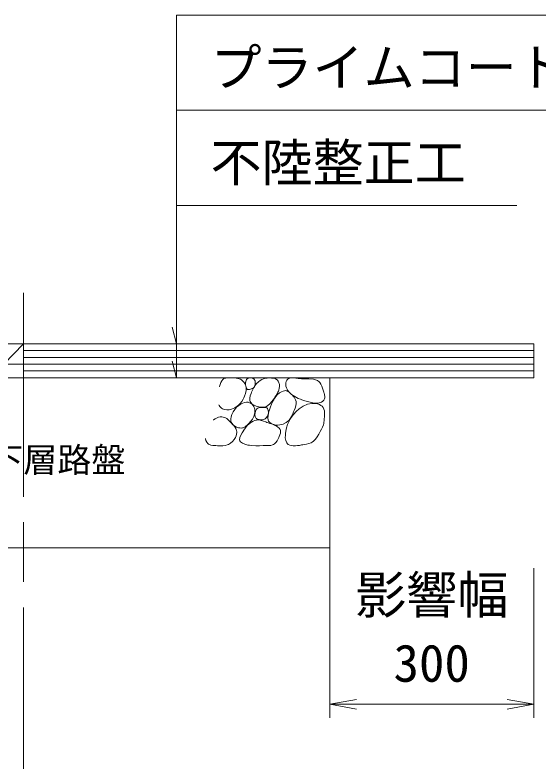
# Model space of a CAD drawing. Units: millimetres on the paper, scale 1:25. Extents: x 20 to 821, y 20 to 574.
# Drawn here: x 103.01 to 133.81, y 90.85 to 135.18 of the extents above; entities that cross this region are included whole.
import ezdxf
from ezdxf.enums import TextEntityAlignment as Align

# ---------------------------------------------------------------- set-up
doc = ezdxf.new("R2010")
doc.units = ezdxf.units.MM
doc.linetypes.add('CHAIN', pattern=[18.5, 12, -1.5, 3.5, -1.5])
for name, color, linetype, lineweight in [('6-8', 7, 'CHAIN', 13), ('6-D', 7, 'Continuous', 18), ('6-E', 7, 'Continuous', 9), ('7-7', 7, 'Continuous', 9)]:
    doc.layers.add(name, color=color, linetype=linetype, lineweight=lineweight)
doc.styles.add('ＭＳ ゴシック', font='')
doc.styles.get('ＭＳ ゴシック').set_extended_font_data('MS Gothic')

msp = doc.modelspace()

# ---------------------------------------------------------------- linework, layer by layer
at = {"layer": '6-8'}
msp.add_line((103.501, 118.851), (103.501, 90.851), dxfattribs=at)
at = {"layer": '6-D'}
for p, q in [((85.501, 115.851), (133.51, 115.851)), ((133.51, 115.851), (133.51, 113.851)), ((103.501, 114.651), (85.501, 114.651)), ((85.501, 113.851), (103.501, 113.851)), ((103.501, 113.851), (133.51, 113.851)), ((121.51, 113.851), (121.51, 93.851)), ((103.501, 103.851), (85.501, 103.851)), ((103.501, 103.851), (121.51, 103.851))]:
    msp.add_line(p, q, dxfattribs=at)
at = {"layer": '6-E'}
for p, q in [((102.346, 114.651), (103.501, 115.851)), ((103.501, 115.451), (133.51, 115.451)), ((103.501, 115.051), (133.51, 115.051)), ((103.501, 114.651), (133.51, 114.651)), ((103.501, 114.251), (133.51, 114.251)), ((115.112, 113.571), (115.071, 113.463)), ((115.161, 113.67), (115.112, 113.571)), ((115.225, 113.751), (115.161, 113.67)), ((115.271, 113.786), (115.225, 113.751)), ((115.314, 113.807), (115.271, 113.786)), ((115.397, 113.829), (115.314, 113.807)), ((115.488, 113.839), (115.397, 113.829)), ((115.583, 113.841), (115.488, 113.839)), ((115.638, 113.841), (115.583, 113.841)), ((115.7, 113.841), (115.638, 113.841)), ((115.803, 113.842), (115.7, 113.841)), ((115.904, 113.84), (115.803, 113.842)), ((116.003, 113.831), (115.904, 113.84)), ((116.061, 113.822), (116.003, 113.831)), ((116.106, 113.813), (116.061, 113.822)), ((116.182, 113.79), (116.106, 113.813)), ((116.256, 113.76), (116.182, 113.79)), ((116.326, 113.721), (116.256, 113.76)), ((116.364, 113.694), (116.326, 113.721)), ((116.405, 113.658), (116.364, 113.694)), ((116.468, 113.588), (116.405, 113.658)), ((116.519, 113.509), (116.468, 113.588)), ((116.558, 113.424), (116.519, 113.509)), ((116.564, 113.546), (116.563, 113.487)), ((116.563, 113.487), (116.568, 113.427)), ((116.567, 113.582), (116.564, 113.546)), ((116.574, 113.618), (116.567, 113.582)), ((116.59, 113.681), (116.574, 113.618)), ((116.616, 113.739), (116.59, 113.681)), ((116.652, 113.786), (116.616, 113.739)), ((116.678, 113.807), (116.652, 113.786)), ((116.701, 113.819), (116.678, 113.807)), ((116.745, 113.832), (116.701, 113.819)), ((116.793, 113.838), (116.745, 113.832)), ((116.843, 113.839), (116.793, 113.838)), ((116.871, 113.839), (116.843, 113.839)), ((116.889, 113.838), (116.871, 113.839)), ((116.919, 113.837), (116.889, 113.838)), ((116.947, 113.834), (116.919, 113.837)), ((116.975, 113.828), (116.947, 113.834)), ((116.99, 113.823), (116.975, 113.828)), ((117.015, 113.81), (116.99, 113.823)), ((117.054, 113.778), (117.015, 113.81)), ((117.086, 113.736), (117.054, 113.778)), ((117.11, 113.689), (117.086, 113.736)), ((117.12, 113.661), (117.11, 113.689)), ((117.214, 113.51), (117.115, 113.383)), ((117.118, 113.45), (117.124, 113.487)), ((117.126, 113.637), (117.12, 113.661)), ((117.124, 113.487), (117.128, 113.512)), ((117.131, 113.596), (117.126, 113.637)), ((117.128, 113.512), (117.131, 113.554)), ((117.131, 113.554), (117.131, 113.596)), ((117.279, 113.578), (117.214, 113.51)), ((117.327, 113.62), (117.279, 113.578)), ((117.414, 113.688), (117.327, 113.62)), ((117.509, 113.745), (117.414, 113.688)), ((117.609, 113.79), (117.509, 113.745)), ((117.669, 113.81), (117.609, 113.79)), ((117.726, 113.823), (117.669, 113.81)), ((117.826, 113.836), (117.726, 113.823)), ((117.928, 113.84), (117.826, 113.836)), ((118.031, 113.837), (117.928, 113.84)), ((118.092, 113.835), (118.031, 113.837)), ((118.126, 113.833), (118.092, 113.835)), ((118.183, 113.828), (118.126, 113.833)), ((118.24, 113.82), (118.183, 113.828)), ((118.294, 113.805), (118.24, 113.82)), ((118.324, 113.793), (118.294, 113.805)), ((118.366, 113.769), (118.324, 113.793)), ((118.431, 113.712), (118.366, 113.769)), ((118.484, 113.641), (118.431, 113.712)), ((118.524, 113.56), (118.484, 113.641)), ((118.54, 113.511), (118.524, 113.56)), ((118.552, 113.449), (118.54, 113.511)), ((118.923, 113.453), (118.925, 113.511)), ((118.925, 113.511), (118.932, 113.559)), ((118.932, 113.559), (118.955, 113.638)), ((118.955, 113.638), (118.991, 113.71)), ((118.991, 113.71), (119.04, 113.77)), ((119.04, 113.77), (119.075, 113.798)), ((119.075, 113.798), (119.105, 113.814)), ((119.105, 113.814), (119.161, 113.834)), ((119.161, 113.834), (119.221, 113.845)), ((119.221, 113.845), (119.284, 113.85)), ((119.284, 113.85), (119.321, 113.851)), ((119.321, 113.851), (119.397, 113.848)), ((119.397, 113.848), (119.525, 113.835)), ((119.525, 113.835), (119.65, 113.817)), ((119.65, 113.817), (119.776, 113.799)), ((119.776, 113.799), (119.851, 113.791)), ((119.851, 113.791), (120.008, 113.784)), ((120.008, 113.784), (120.286, 113.783)), ((120.286, 113.783), (120.555, 113.764)), ((120.555, 113.764), (120.787, 113.693)), ((120.787, 113.693), (120.894, 113.614)), ((120.894, 113.614), (120.935, 113.565)), ((120.935, 113.565), (120.996, 113.466)), ((115.025, 113.32), (115.023, 113.314)), ((115.05, 113.4), (115.025, 113.32)), ((115.071, 113.463), (115.05, 113.4)), ((116.575, 113.372), (116.558, 113.424)), ((116.565, 112.933), (116.597, 113.105)), ((116.568, 113.427), (116.579, 113.366)), ((116.595, 113.275), (116.575, 113.372)), ((116.579, 113.366), (116.587, 113.329)), ((116.587, 113.329), (116.594, 113.301)), ((116.594, 113.301), (116.61, 113.251)), ((116.597, 113.105), (116.595, 113.275)), ((116.61, 113.251), (116.63, 113.207)), ((116.63, 113.207), (116.656, 113.173)), ((116.656, 113.173), (116.674, 113.16)), ((116.674, 113.16), (116.698, 113.151)), ((116.698, 113.151), (116.745, 113.151)), ((116.745, 113.151), (116.797, 113.163)), ((116.797, 113.163), (116.852, 113.18)), ((116.852, 113.18), (116.883, 113.191)), ((116.883, 113.191), (116.905, 113.198)), ((116.905, 113.198), (116.941, 113.21)), ((116.955, 113.091), (116.915, 112.997)), ((116.941, 113.21), (116.975, 113.223)), ((117.03, 113.243), (116.955, 113.091)), ((116.975, 113.223), (117.005, 113.239)), ((117.005, 113.239), (117.022, 113.25)), ((117.022, 113.25), (117.046, 113.275)), ((117.115, 113.383), (117.03, 113.243)), ((117.046, 113.275), (117.079, 113.326)), ((117.079, 113.326), (117.102, 113.386)), ((117.102, 113.386), (117.118, 113.45)), ((118.463, 113.009), (118.49, 113.072)), ((118.49, 113.072), (118.511, 113.131)), ((118.511, 113.131), (118.54, 113.235)), ((118.54, 113.235), (118.555, 113.342)), ((118.555, 113.342), (118.552, 113.449)), ((118.68, 113.032), (118.632, 113.006)), ((118.765, 113.069), (118.68, 113.032)), ((118.852, 113.091), (118.765, 113.069)), ((118.936, 113.093), (118.852, 113.091)), ((118.935, 113.355), (118.923, 113.453)), ((118.963, 113.261), (118.935, 113.355)), ((118.983, 113.084), (118.936, 113.093)), ((119.005, 113.172), (118.963, 113.261)), ((119.015, 113.071), (118.983, 113.084)), ((119.034, 113.123), (119.005, 113.172)), ((119.067, 113.041), (119.015, 113.071)), ((119.111, 113.02), (119.034, 113.123)), ((119.117, 113.003), (119.067, 113.041)), ((120.996, 113.466), (121.045, 113.354)), ((121.045, 113.354), (121.088, 113.238)), ((121.088, 113.238), (121.112, 113.171)), ((121.112, 113.171), (121.126, 113.131)), ((121.126, 113.131), (121.149, 113.063)), ((121.149, 113.063), (121.171, 112.996)), ((116.341, 112.464), (116.423, 112.594)), ((116.423, 112.594), (116.465, 112.674)), ((116.465, 112.674), (116.507, 112.767)), ((116.507, 112.767), (116.565, 112.933)), ((116.837, 112.781), (116.809, 112.646)), ((116.809, 112.646), (116.812, 112.518)), ((116.883, 112.919), (116.837, 112.781)), ((116.915, 112.997), (116.883, 112.919)), ((118.194, 112.562), (118.249, 112.641)), ((118.263, 112.626), (118.22, 112.554)), ((118.249, 112.641), (118.288, 112.7)), ((118.346, 112.746), (118.263, 112.626)), ((118.288, 112.7), (118.352, 112.802)), ((118.444, 112.857), (118.346, 112.746)), ((118.352, 112.802), (118.411, 112.904)), ((118.411, 112.904), (118.463, 113.009)), ((118.558, 112.956), (118.444, 112.857)), ((118.632, 113.006), (118.558, 112.956)), ((119.271, 112.866), (119.111, 113.02)), ((119.166, 112.961), (119.117, 113.003)), ((119.193, 112.936), (119.166, 112.961)), ((119.222, 112.91), (119.193, 112.936)), ((119.271, 112.867), (119.222, 112.91)), ((119.318, 112.823), (119.271, 112.867)), ((119.458, 112.74), (119.271, 112.866)), ((119.363, 112.777), (119.318, 112.823)), ((119.388, 112.749), (119.363, 112.777)), ((119.419, 112.708), (119.388, 112.749)), ((119.466, 112.631), (119.419, 112.708)), ((119.662, 112.636), (119.458, 112.74)), ((119.503, 112.549), (119.466, 112.631)), ((119.783, 112.585), (119.662, 112.636)), ((121.171, 112.996), (121.19, 112.926)), ((121.203, 112.604), (121.187, 112.565)), ((121.19, 112.926), (121.2, 112.885)), ((121.2, 112.885), (121.209, 112.839)), ((121.218, 112.679), (121.203, 112.604)), ((121.209, 112.839), (121.219, 112.758)), ((121.219, 112.758), (121.218, 112.679)), ((114.989, 112.263), (115.007, 112.229)), ((115.007, 112.229), (115.055, 112.159)), ((115.055, 112.159), (115.113, 112.098)), ((116.019, 112.141), (116.07, 112.178)), ((116.158, 112.225), (116.033, 112.116)), ((116.07, 112.178), (116.139, 112.236)), ((116.139, 112.236), (116.246, 112.344)), ((116.238, 112.28), (116.158, 112.225)), ((116.295, 112.314), (116.238, 112.28)), ((116.246, 112.344), (116.341, 112.464)), ((116.398, 112.365), (116.295, 112.314)), ((116.506, 112.4), (116.398, 112.365)), ((116.615, 112.415), (116.506, 112.4)), ((116.679, 112.412), (116.615, 112.415)), ((116.719, 112.406), (116.679, 112.412)), ((116.787, 112.386), (116.719, 112.406)), ((116.852, 112.356), (116.787, 112.386)), ((116.812, 112.518), (116.832, 112.45)), ((116.832, 112.45), (116.864, 112.392)), ((116.912, 112.318), (116.852, 112.356)), ((116.864, 112.392), (116.948, 112.303)), ((116.943, 112.291), (116.912, 112.318)), ((116.971, 112.264), (116.943, 112.291)), ((116.948, 112.303), (117.059, 112.231)), ((117.012, 112.213), (116.971, 112.264)), ((117.047, 112.156), (117.012, 112.213)), ((117.074, 112.096), (117.047, 112.156)), ((117.059, 112.231), (117.186, 112.176)), ((117.186, 112.176), (117.263, 112.152)), ((117.263, 112.152), (117.341, 112.133)), ((117.605, 112.118), (117.727, 112.143)), ((117.727, 112.143), (117.793, 112.168)), ((117.793, 112.168), (117.87, 112.211)), ((117.87, 112.211), (117.989, 112.309)), ((117.989, 112.309), (118.096, 112.429)), ((118.096, 112.307), (118.03, 112.142)), ((118.096, 112.429), (118.194, 112.562)), ((118.171, 112.465), (118.096, 112.307)), ((118.22, 112.554), (118.171, 112.465)), ((119.475, 112.064), (119.517, 112.199)), ((119.528, 112.464), (119.503, 112.549)), ((119.517, 112.199), (119.538, 112.335)), ((119.536, 112.414), (119.528, 112.464)), ((119.538, 112.335), (119.536, 112.414)), ((119.877, 112.549), (119.783, 112.585)), ((119.957, 112.188), (119.825, 112.11)), ((120.04, 112.494), (119.877, 112.549)), ((120.2, 112.293), (119.957, 112.188)), ((120.203, 112.447), (120.04, 112.494)), ((120.453, 112.347), (120.2, 112.293)), ((120.368, 112.407), (120.203, 112.447)), ((120.465, 112.387), (120.368, 112.407)), ((120.707, 112.337), (120.453, 112.347)), ((120.522, 112.377), (120.465, 112.387)), ((120.623, 112.363), (120.522, 112.377)), ((120.724, 112.357), (120.623, 112.363)), ((120.851, 112.296), (120.707, 112.337)), ((120.827, 112.363), (120.724, 112.357)), ((120.887, 112.374), (120.827, 112.363)), ((120.902, 112.274), (120.851, 112.296)), ((120.938, 112.387), (120.887, 112.374)), ((120.985, 112.228), (120.902, 112.274)), ((121.023, 112.42), (120.938, 112.387)), ((121.059, 112.171), (120.985, 112.228)), ((121.099, 112.466), (121.023, 112.42)), ((121.12, 112.104), (121.059, 112.171)), ((121.16, 112.525), (121.099, 112.466)), ((121.187, 112.565), (121.16, 112.525)), ((115.113, 112.098), (115.151, 112.067)), ((115.151, 112.067), (115.213, 112.03)), ((115.213, 112.03), (115.332, 111.987)), ((115.332, 111.987), (115.46, 111.969)), ((115.46, 111.969), (115.591, 111.973)), ((115.591, 111.973), (115.666, 111.985)), ((115.666, 111.985), (115.728, 112)), ((115.728, 112), (115.83, 112.036)), ((115.787, 111.762), (115.756, 111.69)), ((115.832, 111.852), (115.787, 111.762)), ((115.83, 112.036), (115.927, 112.083)), ((115.924, 111.992), (115.832, 111.852)), ((116.033, 112.116), (115.924, 111.992)), ((115.927, 112.083), (116.019, 112.141)), ((117.087, 112.06), (117.074, 112.096)), ((117.075, 111.652), (117.091, 111.708)), ((117.1, 112.004), (117.087, 112.06)), ((117.091, 111.708), (117.108, 111.806)), ((117.111, 111.905), (117.1, 112.004)), ((117.108, 111.806), (117.111, 111.905)), ((117.113, 111.706), (117.11, 111.66)), ((117.119, 111.752), (117.113, 111.706)), ((117.124, 111.778), (117.119, 111.752)), ((117.13, 111.811), (117.124, 111.778)), ((117.144, 111.868), (117.13, 111.811)), ((117.163, 111.922), (117.144, 111.868)), ((117.19, 111.972), (117.163, 111.922)), ((117.209, 111.998), (117.19, 111.972)), ((117.232, 112.022), (117.209, 111.998)), ((117.277, 112.058), (117.232, 112.022)), ((117.329, 112.085), (117.277, 112.058)), ((117.384, 112.103), (117.329, 112.085)), ((117.341, 112.133), (117.475, 112.116)), ((117.417, 112.108), (117.384, 112.103)), ((117.442, 112.11), (117.417, 112.108)), ((117.486, 112.109), (117.442, 112.11)), ((117.475, 112.116), (117.605, 112.118)), ((117.529, 112.105), (117.486, 112.109)), ((117.574, 112.102), (117.529, 112.105)), ((117.6, 112.102), (117.574, 112.102)), ((117.626, 112.103), (117.6, 112.102)), ((117.671, 112.106), (117.626, 112.103)), ((117.714, 112.107), (117.671, 112.106)), ((117.755, 112.103), (117.714, 112.107)), ((117.777, 112.096), (117.755, 112.103)), ((117.804, 112.081), (117.777, 112.096)), ((117.843, 112.041), (117.804, 112.081)), ((117.872, 111.989), (117.843, 112.041)), ((117.863, 111.645), (117.887, 111.711)), ((117.892, 111.929), (117.872, 111.989)), ((117.916, 111.777), (117.884, 111.63)), ((117.887, 111.711), (117.902, 111.78)), ((117.9, 111.894), (117.892, 111.929)), ((117.904, 111.851), (117.9, 111.894)), ((117.902, 111.78), (117.904, 111.851)), ((117.939, 111.861), (117.916, 111.777)), ((117.971, 111.968), (117.939, 111.861)), ((118.03, 112.142), (117.971, 111.968)), ((119.316, 111.679), (119.362, 111.789)), ((119.362, 111.789), (119.388, 111.853)), ((119.53, 111.872), (119.373, 111.696)), ((119.388, 111.853), (119.42, 111.93)), ((119.42, 111.93), (119.475, 112.064)), ((119.71, 112.029), (119.53, 111.872)), ((119.825, 112.11), (119.71, 112.029)), ((121.148, 112.061), (121.12, 112.104)), ((121.171, 112.008), (121.148, 112.061)), ((121.194, 111.908), (121.171, 112.008)), ((121.201, 111.802), (121.194, 111.908)), ((121.199, 111.692), (121.201, 111.802)), ((114.684, 111.375), (114.674, 111.366)), ((114.768, 111.436), (114.684, 111.375)), ((114.812, 111.463), (114.768, 111.436)), ((114.892, 111.504), (114.812, 111.463)), ((114.975, 111.535), (114.892, 111.504)), ((115.061, 111.553), (114.975, 111.535)), ((115.112, 111.557), (115.061, 111.553)), ((115.164, 111.556), (115.112, 111.557)), ((115.253, 111.543), (115.164, 111.556)), ((115.34, 111.515), (115.253, 111.543)), ((115.421, 111.475), (115.34, 111.515)), ((115.465, 111.446), (115.421, 111.475)), ((115.51, 111.411), (115.465, 111.446)), ((115.58, 111.343), (115.51, 111.411)), ((115.645, 111.27), (115.58, 111.343)), ((115.709, 111.196), (115.645, 111.27)), ((115.713, 111.559), (115.693, 111.428)), ((115.693, 111.428), (115.7, 111.302)), ((115.7, 111.302), (115.721, 111.234)), ((115.756, 111.69), (115.713, 111.559)), ((116.759, 111.171), (116.87, 111.295)), ((116.87, 111.295), (116.967, 111.425)), ((117.004, 111.295), (116.908, 111.242)), ((116.967, 111.425), (117.043, 111.565)), ((117.105, 111.338), (117.004, 111.295)), ((117.043, 111.565), (117.075, 111.652)), ((117.209, 111.364), (117.105, 111.338)), ((117.11, 111.66), (117.113, 111.615)), ((117.113, 111.615), (117.118, 111.589)), ((117.118, 111.589), (117.123, 111.566)), ((117.123, 111.566), (117.137, 111.529)), ((117.137, 111.529), (117.157, 111.494)), ((117.157, 111.494), (117.181, 111.463)), ((117.181, 111.463), (117.197, 111.448)), ((117.197, 111.448), (117.216, 111.434)), ((117.27, 111.371), (117.209, 111.364)), ((117.216, 111.434), (117.251, 111.415)), ((117.251, 111.415), (117.29, 111.402)), ((117.348, 111.37), (117.27, 111.371)), ((117.29, 111.402), (117.331, 111.392)), ((117.331, 111.392), (117.356, 111.387)), ((117.482, 111.345), (117.348, 111.37)), ((117.356, 111.387), (117.404, 111.38)), ((117.404, 111.38), (117.486, 111.374)), ((117.615, 111.303), (117.482, 111.345)), ((117.486, 111.374), (117.566, 111.38)), ((117.566, 111.38), (117.64, 111.399)), ((117.747, 111.252), (117.615, 111.303)), ((117.64, 111.399), (117.68, 111.418)), ((117.68, 111.418), (117.708, 111.436)), ((117.708, 111.436), (117.753, 111.476)), ((117.753, 111.476), (117.793, 111.523)), ((117.793, 111.523), (117.827, 111.575)), ((117.827, 111.575), (117.845, 111.607)), ((117.845, 111.607), (117.863, 111.645)), ((117.884, 111.63), (117.87, 111.488)), ((117.87, 111.488), (117.888, 111.358)), ((117.888, 111.358), (117.916, 111.292)), ((117.916, 111.292), (117.961, 111.233)), ((118.945, 111.212), (119.096, 111.334)), ((119.116, 111.291), (119.036, 111.108)), ((119.096, 111.334), (119.17, 111.417)), ((119.17, 111.394), (119.116, 111.291)), ((119.238, 111.508), (119.17, 111.394)), ((119.17, 111.417), (119.209, 111.473)), ((119.209, 111.473), (119.267, 111.574)), ((119.373, 111.696), (119.238, 111.508)), ((119.267, 111.574), (119.316, 111.679)), ((121.172, 111.221), (121.185, 111.331)), ((121.185, 111.331), (121.192, 111.444)), ((121.192, 111.444), (121.195, 111.56)), ((121.195, 111.56), (121.197, 111.628)), ((121.197, 111.628), (121.199, 111.692)), ((115.748, 111.154), (115.709, 111.196)), ((115.721, 111.234), (115.751, 111.175)), ((115.773, 111.127), (115.748, 111.154)), ((115.751, 111.175), (115.826, 111.084)), ((115.819, 111.082), (115.773, 111.127)), ((115.864, 111.038), (115.819, 111.082)), ((115.826, 111.084), (115.924, 111.009)), ((115.906, 110.991), (115.864, 111.038)), ((115.929, 110.962), (115.906, 110.991)), ((115.924, 111.009), (116.037, 110.951)), ((115.952, 110.929), (115.929, 110.962)), ((115.987, 110.869), (115.952, 110.929)), ((116.014, 110.805), (115.987, 110.869)), ((116.037, 110.951), (116.106, 110.925)), ((116.106, 110.925), (116.152, 110.913)), ((116.152, 110.913), (116.231, 110.898)), ((116.231, 110.898), (116.309, 110.895)), ((116.309, 110.895), (116.384, 110.903)), ((116.384, 110.903), (116.426, 110.914)), ((116.426, 110.914), (116.466, 110.93)), ((116.556, 110.912), (116.456, 110.771)), ((116.466, 110.93), (116.532, 110.968)), ((116.532, 110.968), (116.595, 111.015)), ((116.662, 111.038), (116.556, 110.912)), ((116.595, 111.015), (116.656, 111.069)), ((116.656, 111.069), (116.69, 111.102)), ((116.78, 111.149), (116.662, 111.038)), ((116.69, 111.102), (116.759, 111.171)), ((116.856, 111.207), (116.78, 111.149)), ((116.908, 111.242), (116.856, 111.207)), ((117.822, 111.224), (117.747, 111.252)), ((117.884, 111.204), (117.822, 111.224)), ((117.989, 111.17), (117.884, 111.204)), ((117.961, 111.233), (118.071, 111.153)), ((118.094, 111.136), (117.989, 111.17)), ((118.071, 111.153), (118.209, 111.098)), ((118.2, 111.097), (118.094, 111.136)), ((118.262, 111.069), (118.2, 111.097)), ((118.209, 111.098), (118.363, 111.071)), ((118.328, 111.036), (118.262, 111.069)), ((118.435, 110.969), (118.328, 111.036)), ((118.363, 111.071), (118.453, 111.066)), ((118.528, 110.89), (118.435, 110.969)), ((118.453, 111.066), (118.574, 111.075)), ((118.594, 110.799), (118.528, 110.89)), ((118.574, 111.075), (118.77, 111.124)), ((118.77, 111.124), (118.945, 111.212)), ((118.973, 110.914), (118.928, 110.706)), ((119.036, 111.108), (118.973, 110.914)), ((120.955, 110.69), (121.026, 110.82)), ((121.026, 110.82), (121.088, 110.949)), ((121.088, 110.949), (121.139, 111.081)), ((121.139, 111.081), (121.16, 111.159)), ((121.16, 111.159), (121.172, 111.221)), ((115.969, 110.339), (116.011, 110.437)), ((116.011, 110.437), (116.037, 110.538)), ((116.034, 110.739), (116.014, 110.805)), ((116.04, 110.699), (116.034, 110.739)), ((116.037, 110.538), (116.045, 110.64)), ((116.045, 110.64), (116.04, 110.699)), ((116.28, 110.468), (116.229, 110.333)), ((116.353, 110.604), (116.28, 110.468)), ((116.399, 110.681), (116.353, 110.604)), ((116.456, 110.771), (116.399, 110.681)), ((118.513, 110.336), (118.541, 110.394)), ((118.541, 110.394), (118.584, 110.495)), ((118.584, 110.495), (118.614, 110.594)), ((118.616, 110.741), (118.594, 110.799)), ((118.614, 110.594), (118.624, 110.689)), ((118.624, 110.689), (118.616, 110.741)), ((118.901, 110.48), (118.899, 110.31)), ((118.91, 110.578), (118.901, 110.48)), ((118.928, 110.706), (118.91, 110.578)), ((120.672, 110.232), (120.772, 110.372)), ((120.772, 110.372), (120.862, 110.525)), ((120.862, 110.525), (120.913, 110.615)), ((120.913, 110.615), (120.955, 110.69)), ((114.2, 110.285), (114.203, 110.265)), ((114.203, 110.265), (114.234, 110.162)), ((114.234, 110.162), (114.28, 110.068)), ((114.28, 110.068), (114.342, 109.989)), ((114.342, 109.989), (114.385, 109.952)), ((114.385, 109.952), (114.434, 109.923)), ((115.475, 109.902), (115.552, 109.933)), ((115.552, 109.933), (115.677, 110.006)), ((115.677, 110.006), (115.792, 110.1)), ((115.792, 110.1), (115.891, 110.213)), ((115.891, 110.213), (115.939, 110.285)), ((115.939, 110.285), (115.969, 110.339)), ((116.229, 110.333), (116.213, 110.21)), ((116.213, 110.21), (116.226, 110.146)), ((116.226, 110.146), (116.263, 110.084)), ((116.263, 110.084), (116.374, 109.999)), ((116.374, 109.999), (116.525, 109.937)), ((116.525, 109.937), (116.696, 109.895)), ((118.152, 109.904), (118.211, 109.93)), ((118.211, 109.93), (118.264, 109.967)), ((118.264, 109.967), (118.346, 110.049)), ((118.346, 110.049), (118.415, 110.151)), ((118.415, 110.151), (118.478, 110.266)), ((118.478, 110.266), (118.513, 110.336)), ((118.899, 110.31), (118.923, 110.152)), ((118.923, 110.152), (118.981, 110.02)), ((118.981, 110.02), (119.034, 109.96)), ((119.034, 109.96), (119.076, 109.93)), ((119.076, 109.93), (119.16, 109.891)), ((120.005, 109.923), (120.145, 109.947)), ((120.145, 109.947), (120.283, 109.978)), ((120.283, 109.978), (120.411, 110.023)), ((120.411, 110.023), (120.48, 110.059)), ((120.48, 110.059), (120.557, 110.113)), ((120.557, 110.113), (120.672, 110.232)), ((114.434, 109.923), (114.529, 109.89)), ((114.529, 109.89), (114.634, 109.873)), ((114.634, 109.873), (114.744, 109.865)), ((114.744, 109.865), (114.809, 109.861)), ((114.809, 109.861), (114.908, 109.856)), ((114.908, 109.856), (115.074, 109.85)), ((115.074, 109.85), (115.234, 109.854)), ((115.234, 109.854), (115.388, 109.877)), ((115.388, 109.877), (115.475, 109.902)), ((116.696, 109.895), (116.796, 109.879)), ((116.796, 109.879), (116.935, 109.862)), ((116.935, 109.862), (117.16, 109.85)), ((117.16, 109.85), (117.374, 109.852)), ((117.374, 109.852), (117.589, 109.859)), ((117.589, 109.859), (117.719, 109.861)), ((117.719, 109.861), (117.793, 109.862)), ((117.793, 109.862), (117.919, 109.865)), ((117.919, 109.865), (118.041, 109.876)), ((118.041, 109.876), (118.152, 109.904)), ((119.16, 109.891), (119.255, 109.867)), ((119.255, 109.867), (119.356, 109.854)), ((119.356, 109.854), (119.415, 109.851)), ((119.415, 109.851), (119.489, 109.851)), ((119.489, 109.851), (119.612, 109.86)), ((119.612, 109.86), (119.733, 109.877)), ((119.733, 109.877), (119.853, 109.898)), ((119.853, 109.898), (119.924, 109.91)), ((119.924, 109.91), (120.005, 109.923))]:
    msp.add_line(p, q, dxfattribs=at)
at = {"layer": '7-7'}
for p, q in [((164.505, 135.176), (112.505, 135.176)), ((112.505, 113.851), (112.505, 135.176)), ((144.505, 129.576), (112.505, 129.576)), ((132.505, 123.976), (112.505, 123.976)), ((112.505, 115.851), (112.247, 116.817)), ((112.505, 113.851), (112.247, 114.817)), ((133.51, 102.651), (133.51, 93.851)), ((121.51, 94.651), (123.086, 94.929)), ((133.51, 94.651), (131.935, 94.929)), ((121.507, 94.651), (133.51, 94.651)), ((121.51, 94.651), (123.086, 94.373)), ((133.51, 94.651), (131.935, 94.373))]:
    msp.add_line(p, q, dxfattribs=at)

# ---------------------------------------------------------------- texts
at = {"layer": '6-E', "style": 'ＭＳ ゴシック'}
msp.add_text('既設下層路盤', height=1.466, dxfattribs=at).set_placement((97.501, 107.851), align=Align.BOTTOM_LEFT)
at = {"layer": '7-7', "style": 'ＭＳ ゴシック'}
for s, p in [('プライムコート（Ⅱ）', (114.505, 130.341)), ('不陸整正工', (114.505, 124.741)), ('影響幅', (123.009, 99.325)), ('300', (125.259, 95.316))]:
    msp.add_text(s, height=2.199, dxfattribs=at).set_placement(p, align=Align.BOTTOM_LEFT)

doc.saveas('drawing.dxf')
